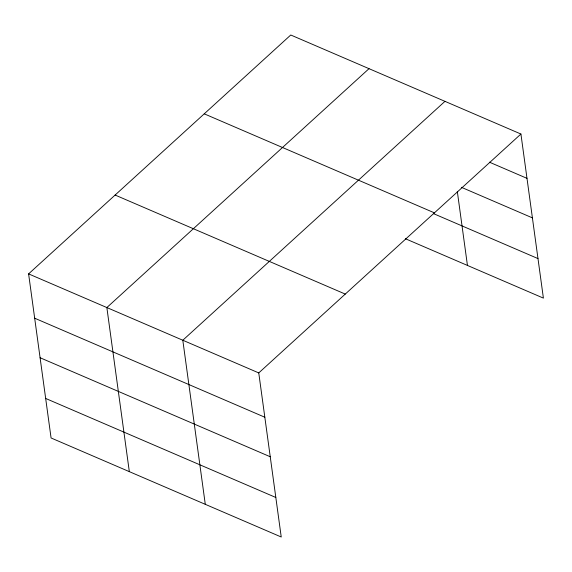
<?xml version="1.0" encoding="UTF-8"?>
<svg xmlns="http://www.w3.org/2000/svg" width="572" height="572" viewBox="0 0 572 572"><rect width="100%" height="100%" fill="white"/><g stroke="black" fill="none" stroke-linecap="round" stroke-linejoin="round"><path stroke-width="0.86" d="M520.92 134.027L258.758 372.915L281.238 537.001L51.08 437.973L28.6 273.888L290.762 34.999L520.92 134.027L543.4 298.112L405.376 238.724M369.019 68.669L106.857 307.557L129.329 471.643M444.973 101.344L182.804 340.24L205.284 504.325M489.425 162.176L526.991 178.342M461.354 187.294L532.41 217.868M204.247 113.835L434.413 212.855M433.447 213.606L537.987 258.587M115.115 195.052L345.273 294.079M28.6 273.888L258.758 372.915M34.67 318.204L264.829 417.231M40.083 357.729L270.241 456.756M45.66 398.448L275.826 497.476M457.307 191.384L467.446 265.429"/></g></svg>
